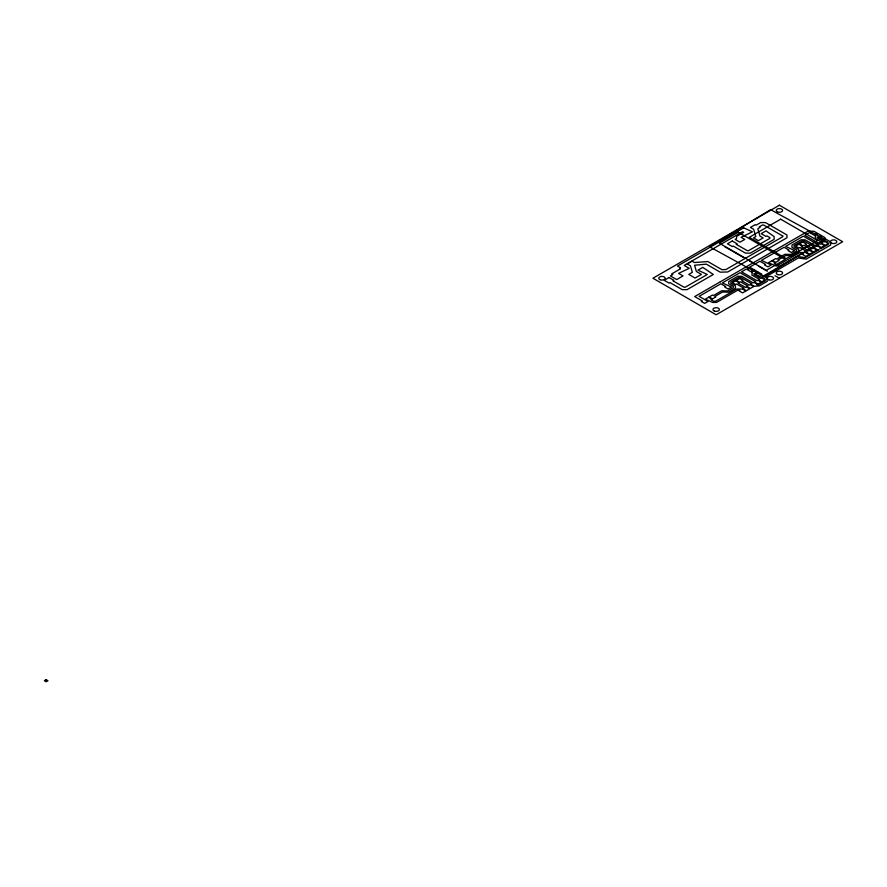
<?xml version="1.0" encoding="UTF-8"?>
<svg xmlns="http://www.w3.org/2000/svg" width="887" height="887" viewBox="0 0 887 887"><rect width="100%" height="100%" fill="white"/><g stroke="black" fill="none" stroke-linecap="round" stroke-linejoin="round"><path stroke-width="1.33" d="M828.037 243.57L825.043 245.3L821.728 243.382L822.637 242.861L815.075 238.492L815.519 235.986L814.621 235.465L817.925 233.558L821.24 235.465L817.925 237.383L817.204 236.962L817.204 237.982L824.145 241.996L825.043 241.475L827.926 243.138M724.723 246.664L743.705 257.618M749.582 261.011L751.633 262.197M758.463 266.133L767.333 271.267M774.983 275.68L779.418 278.241M782.733 236.02L782.733 236.74L725.865 269.57L721.918 269.67L707.881 261.565L694.399 262.53L692.026 261.155L687.203 263.938L690.408 265.79L692.337 272.353L688.778 274.405L695.098 278.052L701.429 274.405L696.406 271.511L694.576 265.257L706.34 264.149L720.233 272.176L727.706 271.987L786.991 237.749L786.991 235L765.459 222.559L760.68 222.559L756.167 225.165L755.258 224.644L750.446 227.427L753.64 229.278L755.791 236.585L753.518 237.893L758.33 240.676L763.153 237.904L759.948 236.053L757.808 228.746L760.081 227.438L759.172 226.906L762.443 225.021L763.696 225.021L782.733 236.02M770.592 209.654L709.545 246.774L763.984 276.622L825.032 239.501L770.592 209.654M779.418 205.219L652.943 278.241L716.175 314.752L842.65 241.73L779.418 205.219M743.705 227.826L677.502 266.056L680.462 267.785L679.542 268.317L680.451 268.839L671.747 273.861L672.878 274.493L670.395 275.924L676.714 279.571L683.045 275.924L678.61 273.373L689.188 268.317L684.221 265.435L742.619 231.718L743.683 232.327L736.565 236.441L736.565 238.592L735.135 239.412L739.946 242.195L744.77 239.423L741.1 237.295L752.42 231.806L743.705 227.826M738.228 232.261L719.313 243.182L766.313 270.324L785.239 259.403L738.228 232.261M669.053 277.52L664.23 280.303L669.053 283.086L669.951 282.565L682.258 289.672L687.026 289.661L713.303 274.482L702.781 267.364L697.969 270.147L707.283 274.482L685.252 287.2L684.021 287.211L672.967 280.824L673.876 280.303L669.053 277.52M732.285 241.009L727.462 243.792L732.285 246.575L733.194 246.054L745.501 253.128L750.247 253.161L774.151 239.357L774.151 236.596L766.024 230.864L761.201 233.647L766.013 236.419L766.922 235.898L769.894 237.616L769.894 238.337L748.506 250.688L747.286 250.677L736.21 244.313L737.108 243.792L732.285 241.009M780.66 219.189L749.271 237.317L786.226 258.649L817.614 240.532L780.66 219.189M720.388 281.756L694.709 296.58L702.271 300.937L701.362 301.458L704.677 303.376L707.992 301.469L699.111 296.336L720.865 283.773L725.688 286.556L724.79 287.078L728.105 288.985L731.42 287.078L722.373 282.898L740.068 272.686L755.536 281.611L754.626 282.133L757.941 284.04L761.257 282.133L757.941 280.214L757.032 280.735L741.576 271.81L746.178 269.16L748.306 269.16L747.508 269.737L750.823 271.655L754.138 269.748L750.823 267.83L748.306 267.929L759.937 261.221L765.503 264.437L764.605 264.958L767.909 266.865L771.235 264.958L761.445 260.346L784.108 247.262L788.931 250.045L788.022 250.566L791.337 252.485L794.652 250.566L785.616 246.398L803.3 236.175L818.768 245.1L817.858 245.621L821.174 247.528L824.489 245.621L821.174 243.703L820.275 244.235L804.808 235.31L809.41 232.649L811.538 232.649L810.74 233.237L814.055 235.144L817.37 233.237L814.055 231.319L808.046 231.141L720.388 281.756M737.873 276.3L728.726 281.589L728.737 283.829L733.327 286.49L733.327 287.721L727.761 290.936L721.674 290.781L713.381 295.582L712.472 295.049L709.156 296.968L712.472 298.875L715.787 296.968L714.878 296.446L722.517 292.034L728.604 292.178L735.456 288.231L735.456 285.98L730.855 283.319L730.855 282.099L738.76 277.531L740.889 277.531L751.732 283.796L750.834 284.317L754.138 286.235L759.294 285.924L767.299 281.312L766.346 277.831L765.137 277.143L798.289 258.006L806.228 259.104L830.764 244.934L829.589 241.331L824.134 238.182L825.043 237.661L821.728 235.742L818.413 237.661L827.593 241.918L828.258 244.38L820.597 248.803L819.788 248.338L820.697 247.817L817.382 245.899L816.472 246.42L805.008 239.8L801.105 239.8L791.958 245.078L791.969 247.329L796.559 249.979L796.559 251.209L790.993 254.425L784.906 254.281L776.613 259.071L775.704 258.549L772.4 260.456L775.704 262.375L779.03 260.456L778.121 259.935L785.76 255.523L791.836 255.678L798.688 251.72L798.688 249.469L794.098 246.819L794.087 245.588L801.992 241.031L804.121 241.031L814.976 247.296L814.066 247.817L817.382 249.724L819.089 249.668L805.296 257.629L797.236 256.443L763.275 276.057L760.902 274.693L761.8 274.172L758.485 272.254L755.181 274.172L764.35 278.418L765.026 280.88L758.44 284.683L756.888 284.649L757.465 284.328L754.15 282.41L753.24 282.931L741.765 276.3L737.873 276.3M735.722 280.713L732.407 282.62L735.711 284.527L736.62 284.017L743.993 288.264L743.095 288.785L746.399 290.703L749.715 288.796L746.399 286.878L745.501 287.399L738.128 283.141L739.037 282.62L735.722 280.713M739.614 278.485L736.299 280.403L739.614 282.31L740.512 281.789L747.863 286.035L746.965 286.556L750.269 288.463L753.595 286.556L750.269 284.638L749.371 285.159L742.02 280.924L742.929 280.403L739.614 278.485M798.954 244.202L795.639 246.109L798.954 248.027L799.852 247.506L807.225 251.764L806.327 252.285L809.631 254.192L812.958 252.285L809.643 250.367L808.733 250.888L801.36 246.63L802.269 246.12L798.954 244.202M802.846 241.985L799.542 243.892L802.846 245.799L803.755 245.289L811.095 249.524L810.197 250.045L813.512 251.963L816.827 250.045L813.512 248.138L812.603 248.659L805.263 244.413L806.161 243.892L802.846 241.985M754.693 270.058L751.378 271.976L752.287 272.497L751.832 275.003L759.405 279.372L758.496 279.893L761.811 281.811L765.126 279.893L761.811 277.986L760.902 278.507L753.961 274.493L753.961 273.462L754.693 273.883L758.008 271.976L754.693 270.058M46.157 679.697L44.35 680.739L46.157 681.781L47.965 680.739L46.157 679.697M708.591 297.278L705.287 299.185L712.638 302.445L716.574 302.412L737.674 290.226L739.802 290.226L739.292 290.98L742.607 292.887L745.923 290.98L742.607 289.073L736.798 289.007L715.687 301.192L713.514 301.203L710.986 299.717L711.906 299.196L708.591 297.278M771.834 260.767L768.519 262.685L775.87 265.934L780.161 266.111L801.26 253.926L803.034 253.726L802.535 254.469L805.839 256.387L809.155 254.48L805.839 252.562L800.03 252.496L778.919 264.681L776.757 264.703L774.229 263.217L775.149 262.685L771.834 260.767M660.105 279.727A3.193 1.841 0 0 0 665.161 278.429A3.193 1.841 0 0 0 660.671 276.556A3.193 1.841 0 0 0 660.105 279.727M777.544 211.926A3.193 1.841 0 0 0 782.589 210.629A3.193 1.841 0 0 0 778.11 208.755A3.193 1.841 0 0 0 777.544 211.926M831.74 243.226A3.193 1.841 0 0 0 836.796 241.918A3.193 1.841 0 0 0 832.316 240.044A3.193 1.841 0 0 0 831.74 243.226M714.301 311.027A3.193 1.841 0 0 0 719.357 309.718A3.193 1.841 0 0 0 714.878 307.844A3.193 1.841 0 0 0 714.301 311.027M777.544 274.515A3.193 1.841 0 0 0 782.589 273.218A3.193 1.841 0 0 0 778.11 271.344A3.193 1.841 0 0 0 777.544 274.515M768.785 279.837A3.193 1.841 0 0 0 773.575 278.241A3.193 1.841 0 0 0 768.785 276.644A3.193 1.841 0 0 0 768.785 279.837"/></g></svg>
